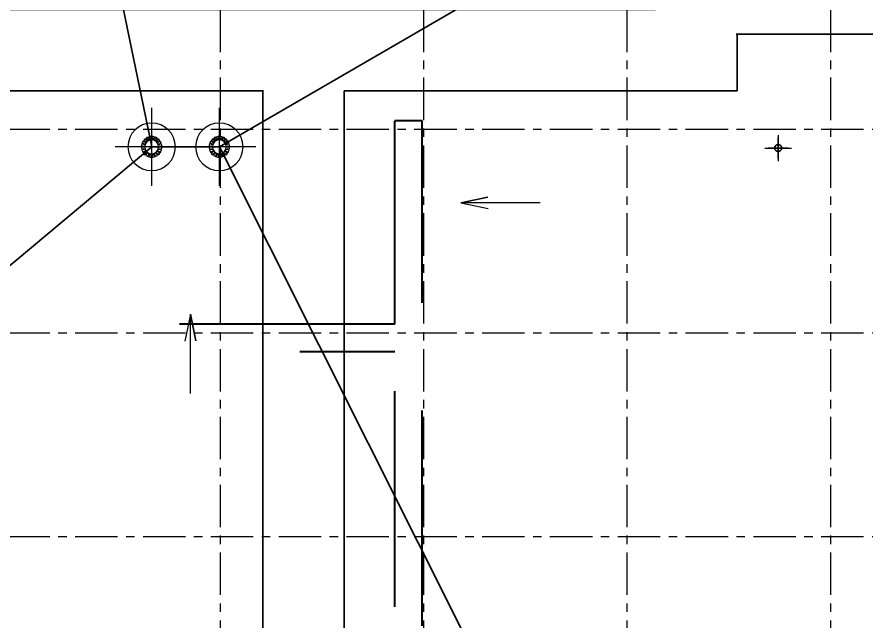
# Model space of a CAD drawing. Header units: millimetres. Extents: x -65527 to 8894748, y -37603 to 223697.
# Drawn here: x -41057 to -28539, y 195109 to 204011 of the extents above; entities that cross this region are included whole.
import ezdxf
from ezdxf import colors
from ezdxf.entities.mleader import LeaderData, LeaderLine
from ezdxf.math import Vec2, Vec3

# ---------------------------------------------------------------- set-up
doc = ezdxf.new("R2010")
doc.units = ezdxf.units.MM
doc.header["$LTSCALE"] = 10
doc.linetypes.add('CENTER', pattern=[2, 1.25, -0.25, 0.25, -0.25])
doc.linetypes.add('HIDDEN', pattern=[9.525, 6.35, -3.175])
for name, color, linetype, lineweight in [('_ВК-К1', 14, 'Continuous', 40), ('АР_Оси', 142, 'Continuous', 9), ('АР_тонкая линия', 250, 'Continuous', 0), ('М_ЗАМЕТКИ', 1, 'Continuous', 13), ('перекр 0.3', 181, 'Continuous', 30)]:
    doc.layers.add(name, color=color, linetype=linetype, lineweight=lineweight)
doc.layers.add('Архитектура', color=251, linetype='Continuous')
doc.layers.add('Для уточнения шахт ОВ', color=61, linetype='Continuous', plot=False)
doc.styles.get("Standard").update_dxf_attribs({"font": 'ARIALN.TTF'})

# ---------------------------------------------------------------- blocks, each defined once
blk = doc.blocks.new('A$C6f2de472')
at = {"layer": 'АР_тонкая линия', "ltscale": 100}
for p, q in [((54.6, -68.5), (54.6, -734.3)), ((54.6, -734.3), (9.6, -509.7)), ((9.6, -509.7), (54.6, -734.3)), ((54.6, -734.3), (103.6, -505.6))]:
    blk.add_line(p, q, dxfattribs=at)
blk = doc.blocks.new('A$C357e6c43')
at = {"layer": 'перекр 0.3', "color": 3, "lineweight": 18, "flags": 128}
for points in [[(-83, 128), (-71, 112), (-59, 95)], [(-40, 105), (-46, 124), (-52, 143)], [(-40, 147), (-34, 128), (-28, 109)], [(-6, 112), (-6, 132), (-6, 152)], [(6, 152), (6, 132), (6, 112)], [(28, 109), (34, 128), (40, 147)], [(52, 143), (46, 124), (40, 105)], [(59, 95), (71, 112), (83, 128)], [(-152, 9), (-132, 9), (-112, 9)], [(-108, 31), (-127, 37), (-146, 44)], [(-142, 56), (-123, 49), (-104, 43)], [(-93, 63), (-109, 74), (-126, 86)], [(-118, 96), (-102, 85), (-86, 73)], [(-70, 88), (-82, 104), (-93, 120)], [(93, 120), (82, 104), (70, 88)], [(86, 73), (102, 85), (118, 96)], [(126, 86), (109, 74), (93, 63)], [(104, 43), (123, 49), (142, 56)], [(146, 44), (127, 37), (108, 31)], [(112, 9), (132, 9), (152, 9)], [(-112, -4), (-132, -4), (-152, -4)], [(-147, -38), (-128, -32), (-109, -26)], [(-106, -38), (-125, -44), (-144, -51)], [(-128, -82), (-112, -71), (-96, -59)], [(-88, -69), (-105, -81), (-121, -93)], [(-96, -118), (-84, -102), (-72, -86)], [(-62, -94), (-74, -110), (-86, -126)], [(-54, -143), (-48, -124), (-42, -104)], [(-29, -108), (-36, -128), (-42, -147)], [(-6, -152), (-6, -132), (-6, -112)], [(6, -112), (6, -132), (6, -152)], [(42, -147), (36, -128), (29, -108)], [(42, -104), (48, -124), (54, -143)], [(86, -126), (74, -110), (62, -94)], [(72, -86), (84, -102), (96, -118)], [(121, -93), (105, -81), (88, -69)], [(96, -59), (112, -71), (128, -82)], [(144, -51), (125, -44), (106, -38)], [(109, -26), (128, -32), (147, -38)], [(152, -4), (132, -4), (112, -4)]]:
    blk.add_lwpolyline(points, dxfattribs=at)
at = {"layer": 'перекр 0.3', "color": 3, "lineweight": 18}
for radius, start, end in [(350, 0, 180), (152, 110.0657, 122.9987), (152, 92.388, 105.2896), (152, 74.7104, 87.612), (152, 57.0013, 69.9343), (350, 180, 0), (152, 163.3962, 176.5684), (152, 145.5443, 158.6195), (152, 127.775, 140.7677), (112, 175.3454, 180), (112, 180, 181.8238), (112, 157.4148, 163.893), (102, 0, 180), (102, 180, 0), (112, 139.6161, 146.0938), (112, 121.9295, 128.4067), (112, 104.3243, 110.801), (112, 86.7618, 93.2382), (112, 69.199, 75.6757), (112, 51.5933, 58.0705), (112, 33.9062, 40.3839), (152, 39.2323, 52.225), (112, 16.107, 22.5852), (112, 0, 4.6546), (112, 358.1762, 0), (152, 21.3805, 34.4557), (152, 3.4316, 16.6038), (152, 181.3452, 194.6195), (152, 199.3962, 212.7677), (152, 217.5443, 230.9987), (112, 193.4148, 199.893), (112, 211.6161, 218.0938), (112, 229.9295, 236.4067), (112, 248.3243, 254.801), (112, 266.7618, 273.2382), (112, 285.199, 291.6757), (112, 303.5933, 310.0705), (112, 321.9062, 328.3839), (152, 309.0013, 322.4557), (112, 340.107, 346.5852), (152, 327.2323, 340.6038), (152, 345.3805, 358.6548), (152, 235.775, 249.2896), (152, 254.0657, 267.612), (152, 272.388, 285.9343), (152, 290.7104, 304.225)]:
    blk.add_arc((0, 0), radius, start, end, dxfattribs=at)
blk = doc.blocks.new('A$C8068bb3d')
at = {"layer": 'АР_Оси', "linetype": 'CENTER', "ltscale": 1000}
for p, q in [((0, -576), (0, 576)), ((537, 0), (-537, 0))]:
    blk.add_line(p, q, dxfattribs=at)
blk = doc.blocks.new('A$C6552fe61')
at = {"layer": '_ВК-К1', "color": 18, "lineweight": 9, "ltscale": 100, "true_color": 0x000000}
for p, q in [((0, 192), (0, -192)), ((-195, 0), (195, 0))]:
    blk.add_line(p, q, dxfattribs=at)
blk = doc.blocks.new('_None')

msp = doc.modelspace()

# ---------------------------------------------------------------- linework, layer by layer
at = {"layer": 'АР_Оси', "linetype": 'CENTER', "ltscale": 50}
for p, q in [((-38063.4, 218118), (-38063.4, 163499)), ((-35063.4, 218118), (-35063.4, 163499)), ((-32063.4, 218118), (-32063.4, 163499)), ((-29063.4, 218118), (-29063.4, 163499)), ((-59198.4, 202355.6), (23980, 202355.6)), ((-59198.4, 199355.6), (23980, 199355.6)), ((-59198.4, 196355.6), (23980, 196355.6))]:
    msp.add_line(p, q, dxfattribs=at)
at = {"layer": 'Архитектура', "lineweight": 25, "transparency": 33554684}
for p, q in [((-38073.4, 202097.5), (-22814.9, 210944.5)), ((-29833.7, 202234.4), (-29833.7, 201925.2)), ((-29833.7, 202192.3), (-29833.7, 201967.3)), ((-52814.7, 190605.6), (-39071.1, 202097.5)), ((-39071.1, 202097.5), (-38073.4, 202097.5)), ((-38073.4, 202097.5), (-32064.7, 190124.3)), ((-29980.8, 202079.8), (-29686.7, 202079.8)), ((-29933.1, 202079.8), (-29734.3, 202079.8))]:
    msp.add_line(p, q, dxfattribs=at)
for points in [[(-40814.7, 210538.9), (-39071.1, 202097.5)], [(-37424.8, 202925.3), (-46913.6, 202925.3), (-46913.6, 204123), (-31642.4, 204123)], [(-30440.7, 203755.6), (-30440.7, 202925.3), (-36233.2, 202925.3)], [(-16732.7, 203755.6), (-30450.7, 203755.6)], [(-37430.9, 192466.1), (-37430.9, 200827.9), (-37430.9, 202925.3)], [(-36233.2, 202925.3), (-36233.2, 181501.4)]]:
    msp.add_lwpolyline(points, dxfattribs=at)
msp.add_circle((-29833.7, 202079.8), 51, dxfattribs=at)
at = {"layer": 'Для уточнения шахт ОВ', "linetype": 'HIDDEN', "lineweight": 30, "ltscale": 50}
for p, q in [((-35484.8, 199485.3), (-35484.8, 202480.3)), ((-35084.8, 202480.3), (-35484.8, 202480.3)), ((-35084.8, 190274.3), (-35084.8, 202480.3)), ((-35484.8, 199485.3), (-40239.7, 199485.3)), ((-35484.8, 199075.3), (-36884.8, 199075.3)), ((-35484.8, 195319.3), (-35484.8, 199075.3))]:
    msp.add_line(p, q, dxfattribs=at)

# ---------------------------------------------------------------- block references
at = {"layer": 'Архитектура', "lineweight": 25, "transparency": 33554684}
for name, p in [('A$C8068bb3d', (-39071.1, 202097.5)), ('A$C8068bb3d', (-38073.4, 202097.5)), ('A$C357e6c43', (-39071.1, 202097.5)), ('A$C357e6c43', (-38073.4, 202097.5)), ('A$C6552fe61', (-29833.7, 202079.8))]:
    msp.add_blockref(name, p, dxfattribs=at)
at = {"layer": 'Архитектура', "lineweight": 25, "transparency": 33554684, "xscale": 1.754367527776944, "yscale": 1.754367527776944, "zscale": 1.754367527776944}
for p, rotation in [((-33222.2, 201370.5), 270), ((-38401.5, 198344.1), 180)]:
    msp.add_blockref('A$C6f2de472', p, dxfattribs=dict(at, rotation=rotation))

# ---------------------------------------------------------------- leaders
at = {"layer": 'М_ЗАМЕТКИ', "color": 7, "linetype": 'ByBlock'}
ml = msp.add_multileader_mtext('Standard', dxfattribs=at)
ml.set_content('К14', color=7)
ml.set_leader_properties()
ml.set_arrow_properties(name='NONE')
ml.build(insert=Vec2(0, 0))
ml.multileader.update_dxf_attribs({"text_left_attachment_type": 6, "text_right_attachment_type": 6, "dogleg_length": 0.36, "arrow_head_size": 0.162})
ctx = ml.context
ctx.base_point, ctx.char_height, ctx.arrow_head_size, ctx.landing_gap_size, ctx.plane_origin = Vec3(-41735.4, 201618.1, 0), 200, 0.162, 0.081, Vec3(-27661.4, 209931.4, 0)
ctx.left_attachment, ctx.right_attachment, ctx.text_align_type = 6, 6, 1
notes = []
notes.append((ctx, [(0, (1, 1, 0), (-41735.7, 201618.1, 0), (1, 0), 0.324, [(0, [(-42030.7, 202483.7, 0)], 0, [])])]))
ctx.mtext.insert, ctx.mtext.width, ctx.mtext.defined_height, ctx.mtext.alignment, ctx.mtext.flow_direction = Vec3(-41555.9, 201858.1, 0), 2817.48, 544.3, 2, 5
for ctx, leaders in notes:
    for number, flags, end, landing, length, lines in leaders:
        leader = LeaderData()
        leader.index, (leader.has_last_leader_line, leader.has_dogleg_vector, leader.attachment_direction) = number, flags
        leader.last_leader_point, leader.dogleg_vector, leader.dogleg_length = Vec3(end), Vec3(landing), length
        for number, points, colour, breaks in lines:
            line = LeaderLine()
            line.index, line.vertices, line.color, line.breaks = number, Vec3.list(points), colors.encode_raw_color(colour), breaks
            leader.lines.append(line)
        ctx.leaders.append(leader)

doc.saveas('drawing.dxf')
